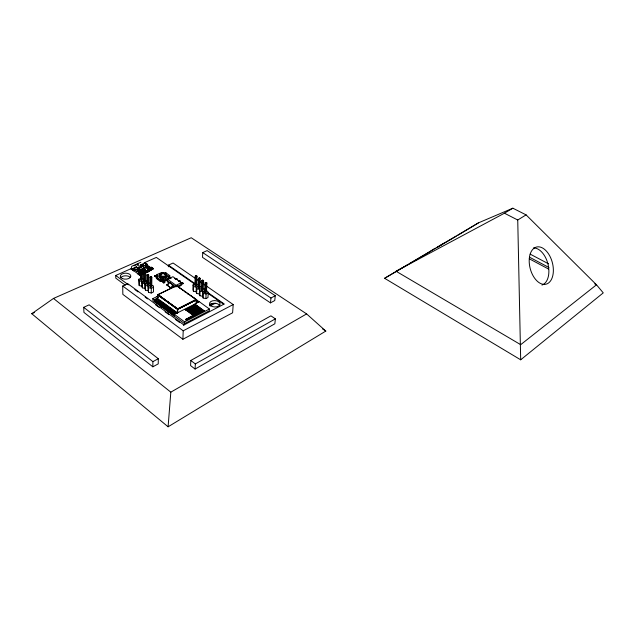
<?xml version="1.0" encoding="UTF-8"?>
<svg xmlns="http://www.w3.org/2000/svg" width="635" height="635" viewBox="0 0 635 635"><rect width="100%" height="100%" fill="white"/><g stroke="black" fill="none" stroke-linecap="round" stroke-linejoin="round"><path stroke-width="0.95" d="M133.826 269.161L133.906 267.859L136.255 266.803L138.017 268.621L142.446 266.637L140.692 264.827L142.986 263.811L143.788 266.319M141.367 280.4L141.478 270.026L142.399 270.526L142.383 279.932L141.367 280.4L140.557 279.813L140.557 270.407L141.581 269.938M141.343 267.129L140.248 265.787L139.136 266.279L137.39 265.033L138.493 264.541L137.406 263.763L137.406 264.327M141.478 270.462L141.478 270.026L140.557 270.407L141.375 270.986L142.399 270.526L141.478 270.026M141.74 269.296L143.129 268.319L145.336 270.248L143.947 270.875L141.74 269.296L140.168 270.002M151.297 285.202L153.099 285.607L153.543 287.274L153.495 291.941L151.249 293.005L148.55 292.394L148.114 290.719L145.423 290.108L144.994 288.441L142.303 287.838L141.891 281.519L144.145 280.479M142.161 272.494L149.09 269.708L145.891 267.081L149.09 269.708M176.601 285.702L196.461 299.633L196.334 303.379L177.419 312.865L157.48 298.387L157.782 294.449L177.768 308.991L196.215 299.514L196.485 299.91L195.89 299.569M520.684 359.807L517.739 220.004L526.09 214.876L596.503 284.798L603.25 292.87L520.684 359.807L384.596 278.297L478.536 222.822L512.858 208.201L526.09 214.876M142.303 287.838L141.891 281.519L139.208 280.908L138.795 279.265L140.295 278.582M142.446 266.637L140.692 264.827M142.851 266.279L144.716 268.168L142.851 266.279L145.605 265.12L149.296 267.978L149.431 268.78L151.575 267.208L151.741 268.311M143.097 273.915L143.105 272.05M143.129 268.319L145.891 267.43M143.208 273.78L143.042 272.256M143.312 274.082L143.74 272.058L143.732 273.891M143.51 273.725L143.518 271.859M143.454 266.232L143.462 264.406A0.833 0.532 -52.6 0 1 144.01 263.604L145.518 262.93L145.725 263.938M144.47 282.654L144.502 273.233L143.685 272.645L144.605 272.264L145.526 272.764L145.494 282.186L144.47 282.654L143.661 282.067L143.462 272.066M143.947 270.875L141.74 268.946M157.917 294.497L157.543 298.466M144.605 272.709L144.709 272.185L143.685 272.645M144.851 271.685L144.153 271.748L146.288 272.717L144.74 271.328M144.986 288.441L145.01 283.774L145.423 290.108M145.177 273.225L143.613 271.82M145.875 272.907L144.304 271.51M145.955 271.185L145.264 271.248L147.399 272.217L144.843 270.002M146.288 267.732C144.169 267.121 146.637 269.153 146.225 267.319M146.534 272.272L146.542 270.867M145.931 263.223C145.51 263.835 147.82 264.676 145.74 264.216M146.987 272.407L146.788 270.558M147.058 272.383L147.066 270.55L146.375 270.748L148.09 271.899L148.511 271.431L146.939 270.312M146.756 263.803L147.161 264.652L145.32 265.763M147.637 271.772L147.645 270.367M147.606 284.917L147.764 274.518L148.685 275.019L148.622 284.448L147.606 284.917L146.788 284.329L146.836 274.899L147.86 274.431M147.757 274.963L147.764 274.518L146.836 274.899L147.661 275.487L148.685 275.019L147.764 274.518M147.939 271.716L147.955 269.851M147.963 266.962L147.971 266.406L147.415 266.652C146.844 269.303 149.312 262.707 144.716 267.605M148.05 271.582L148.058 270.177M148.09 271.899L148.169 270.05L147.479 270.248L149.193 271.399L149.614 270.931L148.058 269.827M148.114 290.719L148.145 286.052L150.4 284.996M148.55 292.394L148.145 286.052L145.447 285.44M149.193 271.399L147.645 270.01M147.971 266.406L149.844 267.732L149.947 268.518L150.066 267.891L151.725 269.065L151.717 269.629A1.619 0.849 64.3 0 0 151.432 269.478M150.185 270.51L150.193 268.859L146.995 266.589M150.741 287.203L150.924 276.789L151.844 277.289L151.765 286.718L150.741 287.203L149.923 286.607L149.995 277.17L151.019 276.693M150.924 277.225L150.924 276.789L149.995 277.17L150.82 277.757L151.844 277.289L150.924 276.789M151.249 293.005L151.289 288.338L153.543 287.274M151.575 267.208L153.225 268.946L145.883 272.296M153.225 268.946L152.821 268.089M158.099 297.632L156.813 296.688L152.844 298.601L152.829 300.355C155.257 303.99 157.766 300.545 154.527 299.672L156.909 298.521L158.202 299.466L155.813 300.776L157.115 301.728L159.496 300.569L160.798 301.522L158.417 302.681L159.718 303.633L162.1 302.474L163.409 303.427L161.028 304.594L162.33 305.554L164.719 304.379L166.029 305.34L163.647 306.514L164.957 307.475L167.338 306.3L168.656 307.261L166.275 308.435L167.6 309.404L169.982 308.062L167.6 309.245L167.561 311.166M152.837 366.808L152.892 361.64L83.717 307.324L89.138 304.824L158.305 358.727L158.226 363.879L152.837 366.808L83.939 312.412L83.717 307.324M157.186 276.527L156.178 275.78L154.972 276.344L154.615 275.892L156.115 275.542L157.186 276.344L156.98 277.463M154.503 301.585L154.527 299.672M154.757 301.776L154.869 299.823M177.419 312.865L177.625 309.229L196.445 299.752L176.76 285.734M154.948 301.712L154.972 299.799M155.051 301.696L155.075 299.784M155.162 301.696L155.289 299.784M155.535 275.487L156.178 275.78M155.369 301.72L155.392 299.799M155.464 301.744L155.488 299.831M155.726 302.189L155.575 299.863M155.797 302.538L155.71 299.966M156.853 276.106L156.869 274.63L161.798 272.463L162.512 272.986L165.87 272.772L169.759 275.638L169.728 277.114L169.005 277.431L169.029 276.146L169.743 276.376M158.202 299.625L156.909 298.521M156.813 296.688L157.805 296.497M156.869 274.63C158.004 275.161 157.424 277.225 156.361 276.979L156.345 278.455L160.226 281.361C166.156 282.638 163.719 277.257 160.242 280.614L156.353 277.717M157.091 303.482L157.115 301.569L159.504 300.411L160.798 301.522M166.029 305.34L164.719 304.221L162.338 305.387C165.997 305.713 161.504 310.19 160.877 305.689C158.909 304.943 157.218 303.784 157.377 301.76L157.115 301.569M157.44 303.641C156.313 301.268 158.607 301.371 158.417 302.522L160.798 301.363M157.536 303.617L157.67 301.681M157.75 303.594L157.774 301.673M157.853 303.601L157.885 301.681M157.956 303.617L157.988 301.696M158.131 304.252L158.083 301.728M158.21 304.205L158.242 301.815M158.393 304.443L158.345 301.927M159.774 274.82L159.79 274.082L161.79 273.201L164.965 273.36M159.695 305.395L159.718 303.474L162.108 302.308L163.409 303.427M160.226 281.361L160.25 279.876L154.972 276.344M159.949 305.586L159.718 303.474M160.044 305.546L160.171 303.601L160.687 303.633L160.996 306.348M160.242 305.506L160.274 303.586M160.353 305.498L160.377 303.586M160.457 305.506L160.488 303.594M160.655 305.554L160.591 303.609M160.965 281.027C160.028 278.876 164.14 279.424 164.346 280.932L166.362 280.035L166.346 280.773M160.734 306.157L160.774 303.673M161.107 281.138L161.131 279.837M161.171 279.646L163.639 279.654L164.362 280.194L164.338 281.678L169.283 278.725L168.577 277.447L169.283 278.725M160.877 306.062L160.909 303.776M162.266 272.51L162.909 272.804L161.353 273.098L162.838 272.566L164.036 273.447M163.179 282.083L164.179 281.543L164.743 282.527L163.83 282.94L161.449 280.606L163.092 280.733L164.338 281.678M161.79 273.201L161.798 272.463M162.306 307.308L162.338 305.387M162.568 307.507L162.687 305.546M164.743 282.527L163.092 280.733M162.75 307.443L162.782 305.522M162.854 307.427L162.893 305.506M162.965 307.419L162.997 305.498M163.171 307.443L163.108 305.506M163.568 281.329L163.592 280.027M163.274 307.475L163.306 305.554M166.06 309.483L163.354 308.078L163.393 305.586M163.83 282.94L161.449 280.606M163.616 308.269L163.528 305.689M164.925 309.237L164.965 307.316L167.346 306.133L168.656 307.261M165.187 309.428C164.124 307.094 166.481 307.054 166.283 308.277L166.243 310.197M165.862 273.51L165.87 272.772M165.378 309.364L165.417 307.443M165.481 309.348L165.521 307.427M165.584 309.348L165.624 307.419M165.798 309.372L165.735 307.427M165.894 309.396L165.933 307.475M196.247 301.387L197.763 300.625L197.977 301.323L199.096 301.562L209.431 309.039L209.336 310.785L184.563 323.644L173.927 315.841C172.109 313.753 169.1 311.88 165.981 310.007L166.021 307.515M166.807 285.02L169.569 282.408L173.593 285.512L170.831 287.893L166.807 285.02L167.957 284.432M168.378 266.787L168.41 265.152L173.085 263.017L195.024 278.17M167.823 311.364L167.6 309.245M167.91 311.325L168.053 309.372L168.926 310.213L171.307 309.031L169.982 308.062M168.116 311.285L168.156 309.356M169.759 275.638L168.854 276.042L169.148 277.543M168.227 311.277L168.267 309.356M168.934 278.13L169.116 277.193L170.926 278.527M168.331 311.285L168.37 309.364M168.529 311.333L168.481 309.38M168.616 311.944L168.664 309.443M168.696 311.896L168.743 309.491M168.878 312.142L168.878 309.674M170.204 313.111L170.251 311.19L172.633 309.991L173.958 311.126L171.577 312.317L172.91 313.293L175.292 311.936L172.91 313.134L172.863 315.063M170.831 287.893L166.807 284.782M170.474 313.309L170.251 311.19M170.561 313.269C170.228 308.578 172.252 314.476 173.958 310.967M170.656 313.238L170.807 311.301M170.871 313.222L170.918 311.293M170.982 313.23L171.021 311.301M171.085 313.245L171.132 311.317M171.267 313.888L171.228 311.348M172.633 309.991L170.251 311.348L168.918 310.372L171.307 309.031M171.347 313.841L171.394 311.436M171.537 314.087L171.498 311.547M173.593 285.512L170.839 287.647M173.133 315.254C172.196 311.618 175.871 313.682 174.196 316.039M173.315 315.19L173.371 313.269M173.418 315.174L173.474 313.253M173.53 315.166L173.577 313.245M173.641 315.174L173.688 313.253M176.705 285.607L157.528 294.902L157.877 294.521L157.551 294.942L177.522 309.356L196.382 299.529L196.215 303.482M173.744 315.198L173.792 313.269M173.839 315.222L173.895 313.301M173.927 315.841L173.982 313.333M174.006 315.793L174.117 313.436M176.514 278.519C178.157 279.543 175.363 278.59 174.498 278.424M184.563 323.644L184.626 321.874L174.244 314.277L176.625 313.071L175.292 311.936M177.221 312.809L177.546 308.824L196.302 299.537L196.366 300.006M177.348 312.857L177.602 308.785L177.697 312.841M177.633 312.857L177.546 308.824L177.736 309.348L196.485 299.91L196.35 299.506L197.763 300.784L196.239 301.546M179.427 287.647L178.308 287.02M178.784 281.059L179.594 280.678L180.269 281.4L179.435 281.797M180.269 281.4L179.594 280.678M180.721 288.56L182.015 289.481M181.419 283.472L182.237 284.067L183.364 283.567C182.507 282.758 181.713 283.297 180.673 282.765M196.374 299.823L196.286 299.696M183.364 283.567L182.682 282.845M199.898 281.535L233.204 304.546L232.608 312.785L182.904 339.265L183.197 330.811L122.722 286.02L127.802 283.702L183.936 324.977M176.205 285.742L176.641 285.615L157.504 294.815L157.877 294.521L177.681 309.316M185.968 310.174L195.239 305.475L185.968 310.174L185.293 309.69L194.572 304.998L194.008 304.602M194.786 303.982L204.073 310.832L201.779 312.015L195.048 306.983L194.278 307.372L201.009 312.412L198.699 313.611L191.968 308.546L191.198 308.943L197.922 314.007L195.604 315.206L188.873 310.126L188.095 310.515L194.826 315.611L186.198 320.064L185.523 319.564L193.381 315.293L186.642 310.428L188.976 309.245L195.699 314.317M177.705 309.126C177.927 309.515 176.967 308.483 177.856 309.308M186.198 320.064L185.531 319.334M185.523 319.564L193.365 315.524L186.642 310.428M194.826 315.611L188.095 310.515M195.604 315.206L188.873 310.126M194.207 313.245L188.976 309.245M189.754 308.856L196.477 313.92L189.754 308.856L192.072 307.673L198.795 312.722L199.565 312.325L192.842 307.284L195.151 306.11L201.866 311.142L202.629 310.745L195.247 305.244M191.151 295.942L192.468 296.878M157.607 294.592L177.602 308.785L177.451 309.348L177.578 308.816M197.922 314.007L191.198 308.943M198.699 313.611L191.968 308.546M198.795 312.722L192.072 307.673M195.199 283.861L193.056 284.893L192.873 289.512L193.405 291.163L196.088 291.775L196.628 293.433L199.319 294.045L199.882 295.712L202.573 296.323L203.136 298.005L205.843 298.617L207.97 297.545L208.216 292.918L207.637 291.243L205.835 290.838M199.565 312.325L192.842 307.284M193.405 291.163L193.596 286.544L193.056 284.893M190.81 360.482L190.595 365.609L195.096 369.046L274.852 323.779L275.376 318.865L270.931 315.841L190.81 360.482L195.326 363.918L195.096 369.046M193.794 297.807L195.104 298.902M201.009 312.412L194.278 307.372M195.675 286.028L196.199 275.646L197.048 276.225L196.644 285.559L195.675 286.028L194.834 285.44L195.231 276.106L196.199 275.646M196.144 276.169L196.159 275.733L195.231 276.106L196.08 276.693L197.048 276.225L196.159 275.733M201.779 312.015L195.048 306.983M195.151 306.11L201.866 311.142M196.088 291.775L196.286 287.155L198.422 286.107L197.874 284.464L196.088 284.059M196.628 293.433L196.834 288.814L196.286 287.155L193.596 286.544M198.064 287.703L198.485 278.36L199.461 277.892L200.311 278.479L199.882 287.814L198.914 288.29L198.064 287.703L199.033 287.226L199.882 287.814M150.392 269.772A1.627 0.849 64.3 0 1 151.17 269.875L153.233 268.383M198.914 288.29L199.461 277.892M199.398 278.424L199.422 277.979L198.485 278.36L199.342 278.948L200.311 278.479L199.422 277.979M199.319 294.045L199.541 289.417L201.676 288.361L201.105 286.71L199.319 286.306M199.882 295.712L200.096 291.084L199.541 289.417L196.834 288.814M202.74 252.603L202.517 257.365L270.462 302.879L274.757 300.545L275.265 295.712L207.113 250.595L202.74 252.603L270.962 298.029L275.265 295.712M202.176 290.56L202.74 280.146L203.597 280.733L203.144 290.084L202.176 290.56L201.327 289.965L201.771 280.614L202.74 280.146L203.597 280.733L202.629 281.21L201.771 280.614L202.708 280.241L202.684 280.678M202.573 296.323L202.803 291.695L204.938 290.632M203.136 298.005L203.367 293.37L202.803 291.695L200.096 291.084M204.597 292.251L205.065 282.892L206.034 282.416L206.899 283.012L206.415 292.362L205.454 292.846L204.597 292.251L205.557 291.767M205.454 292.846L206.034 282.416M205.978 282.956L206.002 282.512L205.065 282.892L205.923 283.488L206.899 283.012L206.002 282.512M205.843 298.617L206.081 293.989L208.216 292.918M137.851 273.407L139.295 273.852L139.509 275.169L137.851 273.407C139.351 270.978 140.248 274.296 139.732 272.296L137.851 270.947L137.295 271.201C136.668 273.463 137.692 268.486 139.303 270.042M168.1 426.799L170.823 392.168L306.618 313.912L325.803 331.073L168.1 426.799L31.75 313.722L53.483 298.434L191.23 237.744L306.618 313.912M270.462 302.879L270.962 298.029M135.763 270.01L135.549 269.891A0.841 0.54 -51.9 0 0 134.985 269.542L133.437 270.224L133.144 269.399L131.794 269.042L133.334 268.359A0.841 0.548 -51.9 0 1 133.898 268.668M140.279 273.344L139.39 272.709L139.311 273.352L139.168 272.55L137.295 271.201M144.605 272.264L144.502 273.233L145.526 272.764M174.204 313.626L174.252 314.111L176.625 312.912M177.562 308.983L157.615 294.854M169.561 282.654L168.934 282.956L167.442 281.916L167.497 279.265L172.934 276.709L181.467 282.694L181.38 285.345L178.276 286.837M168.569 277.63L168.854 276.042M169.18 276.249L168.719 277.741M157.282 276.757L157.583 275.161M196.271 299.609L196.334 299.736M134.334 269.153L134.461 268.176L136.263 267.367M131.016 269.224L131.731 266.279L140.851 262.255M157.655 294.529L177.395 308.967M168.18 284.194L168.934 282.956M161.044 274.661L160.711 274.995A2.564 1.476 0.8 0 0 163.124 277.035A2.564 1.476 0.8 0 0 165.441 275.003M478.536 222.822L457.962 235.22M428.863 252.27L435.126 248.293M443.627 243.308L436.57 247.777L456.247 236.228M192.738 297.061L192.611 297.513M165.981 310.007L166.124 309.539M594.757 283.885L596.503 284.798L520.684 344.678L396.034 271.224L504.428 213.209L512.858 208.201M151.987 267.502L152.011 268.097M163.354 308.078L163.536 307.665M384.596 278.297L407.622 264.779M409.321 263.779L428.085 252.762M139.509 269.184C139.184 266.843 141.764 271.074 138.271 268.319L133.445 270.796L131.794 269.042M195.326 363.918L275.376 318.865M161.353 272.915L161.933 272.971M152.892 361.64L158.305 358.727M183.197 330.811L233.204 304.546M183.404 325.287L224.282 303.998L208.09 292.735M186.206 319.834L194.834 315.381M195.612 314.976L197.937 313.777M198.707 313.38L201.017 312.19M201.787 311.793L204.081 310.602M184.626 321.874L209.431 309.039M210.002 305.975L215.249 303.276M195.707 314.095L196.485 313.69M198.803 312.499L199.573 312.102M201.874 310.912L202.644 310.515M186.634 310.658L188.968 309.475M189.746 309.078L192.064 307.904M192.834 307.515L194.373 306.729M188.079 310.745L188.857 310.348M191.183 309.166L191.96 308.777M194.27 307.602L195.04 307.205M199.088 301.72L196.81 302.871L199.096 301.562M185.293 309.69L193.723 305.427M166.283 308.277L168.664 307.094M163.647 306.348L166.029 305.173M161.028 304.435L163.409 303.268M156.909 298.68L154.519 299.831L152.844 298.601M155.821 300.617L158.202 299.466M183.372 283.329L182.372 283.75L181.332 283.258M176.776 286.56L181.65 284.218M181.467 282.694L176.03 285.298L167.497 279.265M182.674 283.091L181.34 283.551M180.276 281.154L179.276 281.575L178.53 280.988M175.673 279.154L176.506 278.765M177.197 278.995L176.197 279.408M147.272 282.734L145.002 283.781L142.311 283.17M143.661 282.067L144.677 281.599M149.741 270.804L151.114 270.177M145.875 272.629L146.288 272.439M147.399 271.931L145.431 271.01M148.511 271.431L146.542 270.51M149.201 271.113L149.614 270.931M137.771 273.899L138.327 273.653M139.39 273.272L139.954 273.018M149.511 268.7L150.058 268.454M149.09 269.359L150.193 268.859M144.129 273.09L139.748 275.082L130.929 268.724L115.729 275.479L115.776 278.138L125.309 285.178M139.168 272.55L139.732 272.296M149.296 267.978L149.844 267.732M143.947 270.518L145.336 269.899M163.536 282.543L164.457 282.13M163.465 282.67L164.386 282.257M163.83 282.758L164.751 282.345M136.255 266.803L138.009 268.057L142.446 266.073M147.169 264.096L145.661 264.771A0.833 0.532 -52.6 0 0 145.105 265.573L145.161 265.732M137.438 269.264L135.199 270.264L137.073 271.605M164.362 280.194L169.299 277.979M31.75 313.722L34.465 312.515M140.692 265.39L142.486 264.612M160.25 279.876L161.171 279.463M134.025 265.819L136.557 264.7M161.353 273.098L162.258 272.701M154.615 276.074L156.115 275.542M161.639 273.121L162.838 272.566M188.27 293.902L187.674 293.957M175.149 278.916L175.697 278.884M185.658 292.052L185.063 292.108M183.055 290.211L182.562 290.282M180.459 288.377L179.975 288.449M156.861 275.368L157.44 275.241M161.441 280.789L163.084 280.916M202.573 288.568L204.367 288.973M141.946 278.44L143.724 278.844M203.367 293.37L206.081 293.989M145.042 280.686L146.828 281.091M148.169 282.932L149.955 283.337M138.795 279.265L139.208 285.567L141.883 286.179M148.582 287.719L151.289 288.338M504.428 213.209L517.739 220.004M530.146 254.111L548.537 263.819M529.693 257.286L548.926 267.486M529.431 258.882L548.537 269.026M140.025 270.351L139.922 270.875L138.962 270.55L140.724 271.462M322.501 328.882L325.803 331.073M196.644 279.297L198.271 280.416M168.41 265.152L195.135 283.734M194.508 283.972L156.345 257.421L144.089 262.874L152.098 268.541M208.312 293.576L223.742 304.316M211.05 303.339L212.661 304.467M167.227 280.757L175.966 286.949M150.4 269.327L151.17 269.875M172.085 285.21L174.403 286.861M141.28 265.351L144.351 267.533M147.891 270.058L149.614 271.209M195.548 304.76L204.073 310.832M146.963 270.613L148.503 271.709M195.239 305.475L201.89 310.221M143.859 269.2L145.336 270.248M145.09 270.312L146.637 271.415M145.097 270.589L147.399 272.217M146.288 272.717L144.574 271.558M137.843 270.693L141.049 272.994M134.358 268.438L135.89 269.542M185.301 309.467L185.976 309.943M156.813 296.529L158.107 297.474M169.982 308.221L171.299 309.189M172.625 310.158L173.958 311.126M175.292 312.095L176.625 313.071M155.535 302.347L157.353 303.673M169.005 277.431L170.847 278.654M115.729 275.479L128.468 284.853M134.834 289.544L138.025 291.886M145.185 297.164L147.574 298.918M155.535 304.776L159.52 307.705M165.092 311.809L169.077 314.738M175.443 319.429L179.427 322.358M156.98 277.281L154.615 275.892M182.904 339.265L122.833 294.354L122.722 286.02M53.483 298.434L170.823 392.168M178.094 280.575L178.594 281.091M143.2 266.382L142.542 264.652M139.176 270.566L139.287 269.089M133.437 270.224L133.445 270.796M133.025 269.931L133.032 270.494M132.207 269.335L132.207 269.907M137.851 270.947L137.851 271.51M139.097 274.304L139.097 274.868M139.208 280.908L139.208 285.567M138.271 268.319L138.271 268.891M138.263 273.701L138.263 274.272M138.009 268.057L138.017 268.621M140.144 269.661L140.144 270.224M209.598 305.387A5.27 3.199 2.8 0 1 214.757 303.244A5.27 3.199 2.8 0 1 219.766 305.816M120.737 277.709A5.263 3.008 -0.8 0 1 125.587 275.812A5.263 3.008 -0.8 0 1 130.445 277.606M166.56 277.138A3.746 2.159 0.8 0 1 165.402 278.027M163.616 278.447A3.746 2.159 0.8 0 1 162.631 278.447M160.83 278.011A3.746 2.159 0.8 0 1 160.123 277.614M159.599 275.471A3.746 2.159 0.8 0 1 160.083 274.987M166.013 275.003A3.746 2.159 0.8 0 1 166.513 275.487M164.624 274.399A2.564 1.476 0.8 0 1 165.1 274.669M165.719 274.296A4.421 2.548 0.8 0 1 166.37 278.043A4.421 2.548 0.8 0 1 159.845 278.019A4.421 2.548 0.8 0 1 160.345 274.28M161.338 273.955A4.421 2.548 0.8 0 1 164.711 273.963M533.4 247.967A19.106 11.478 75.6 0 1 548.092 264.581A19.106 11.478 75.6 0 1 541.965 285.059M197.517 301.863L196.302 301.855L197.517 301.863M175.792 312.825C174.442 314.174 174.442 311.467 175.792 312.825M173.125 310.88L171.887 310.872L173.125 310.88M170.474 308.943C169.085 310.277 169.156 307.586 170.474 308.943M167.831 307.015L166.592 307.007L167.831 307.015M165.195 305.094L163.965 305.086L165.195 305.094M162.584 303.181C161.274 304.475 161.266 301.847 162.584 303.181M159.972 301.276L158.742 301.268L159.972 301.276M157.377 299.379L156.147 299.371L157.377 299.379M145.32 266.049L146.336 266.2L145.383 265.986M161.052 273.915L160.726 274.249A2.564 1.468 0.8 0 0 163.243 276.296A2.564 1.468 0.8 0 0 165.362 274.153A2.564 1.468 0.8 0 0 161.052 273.915M210.995 305.872L210.177 305.173A5.286 3.191 2.8 0 1 214.471 300.593A5.286 3.191 2.8 0 1 219.734 305.102A5.286 3.191 2.8 0 1 210.995 305.872M122.388 278.59A5.27 3.008 -0.7 0 0 130.794 276.495A5.27 3.008 -0.7 0 0 123.515 273.415A5.27 3.008 -0.7 0 0 122.388 278.59M160.869 277.265A3.731 2.143 0.8 0 0 166.791 275.852A3.731 2.143 0.8 0 0 161.607 273.59A3.731 2.143 0.8 0 0 160.869 277.265M529.32 258.302A19.193 11.47 75.6 0 0 545.759 284.258A19.193 11.47 75.6 0 0 548.767 254.23A19.193 11.47 75.6 0 0 529.32 258.302"/></g></svg>
